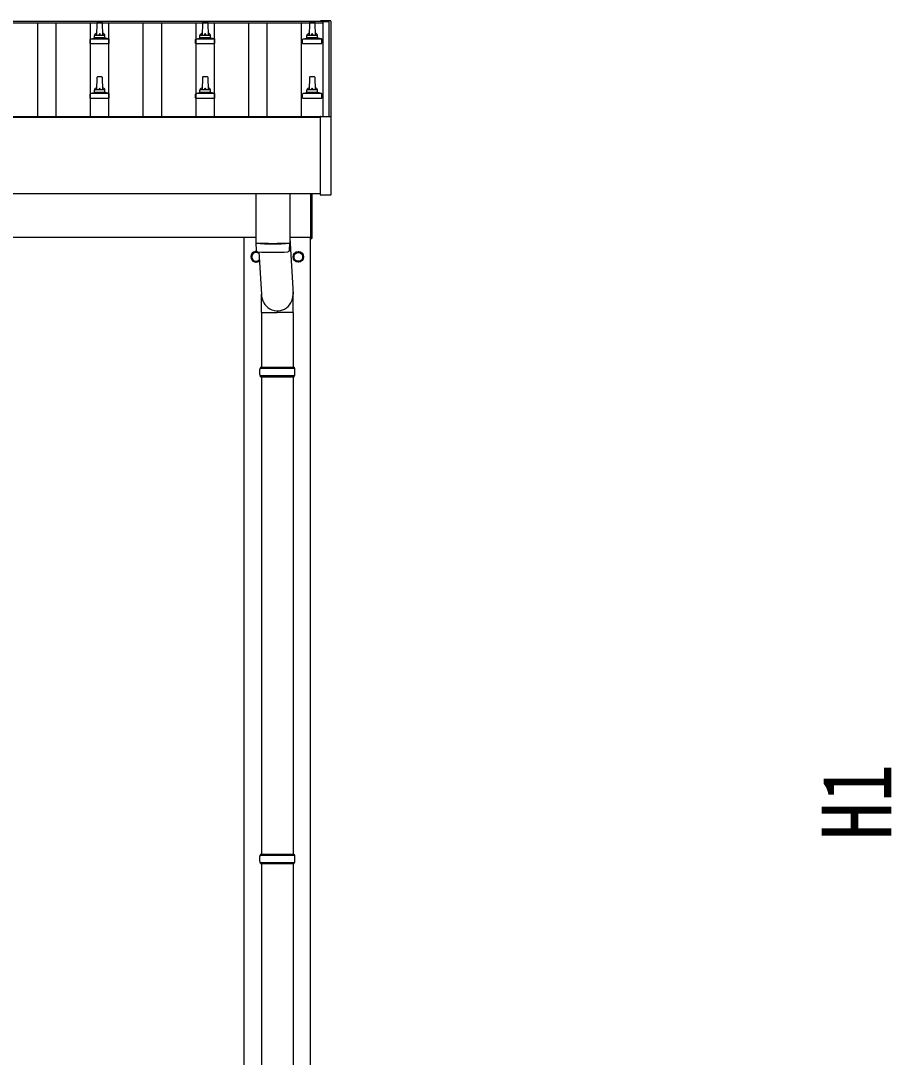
# Model space of a CAD drawing. Units: millimetres, scale not verified. Extents: x -16820 to 16820, y -11880 to 11880.
# Drawn here: x -5945 to -4295, y -1276 to 687 of the extents above; entities that cross this region are included whole.
import ezdxf
from ezdxf.enums import TextEntityAlignment as Align

# ---------------------------------------------------------------- set-up
doc = ezdxf.new("R2010")
doc.units = ezdxf.units.MM
doc.header["$LTSCALE"] = 50
for name, color, linetype in [('0-4_YKK_13', 4, 'Continuous'), ('0-5_YKK_A1', 4, 'Continuous'), ('0-6_YKK_D', 6, 'Continuous')]:
    doc.layers.add(name, color=color, linetype=linetype)
doc.styles.add('ＭＳ ゴシック', font='')
doc.styles.get('ＭＳ ゴシック').set_extended_font_data('MS Gothic')

msp = doc.modelspace()

# ---------------------------------------------------------------- linework, layer by layer
at = {"layer": '0-4_YKK_13'}
for p, q in [((-5358.12, 687.3), (-5376.12, 687.3)), ((-5800.69, 683.12), (-5801.42, 659.59)), ((-5791.15, 684.09), (-5799.69, 684.09)), ((-5789.42, 659.59), (-5790.15, 683.12)), ((-5600.69, 683.12), (-5601.42, 659.59)), ((-5591.15, 684.09), (-5599.69, 684.09)), ((-5589.42, 659.59), (-5590.15, 683.12)), ((-5397.94, 683.12), (-5398.67, 659.59)), ((-5388.4, 684.09), (-5396.94, 684.09)), ((-5386.67, 659.59), (-5387.4, 683.12)), ((-5377.12, 686.18), (-5377.12, 686.78)), ((-5377.12, 686.11), (-5377.12, 686.18)), ((-5357.12, 686.78), (-5357.12, 686.18)), ((-5357.12, 686.18), (-5357.12, 505.52)), ((-5813.67, 644.09), (-5813.67, 651.81)), ((-5777.55, 652.59), (-5813.29, 652.59)), ((-5812.91, 652.78), (-5806.19, 654.41)), ((-5785.04, 654.59), (-5805.8, 654.59)), ((-5805.42, 655.38), (-5805.42, 659.59)), ((-5786.42, 659.59), (-5804.42, 659.59)), ((-5785.42, 655.38), (-5785.42, 659.59)), ((-5777.94, 652.78), (-5784.66, 654.41)), ((-5777.17, 644.09), (-5777.17, 651.81)), ((-5613.67, 644.09), (-5613.67, 651.81)), ((-5577.55, 652.59), (-5613.29, 652.59)), ((-5612.91, 652.78), (-5606.19, 654.41)), ((-5585.04, 654.59), (-5605.8, 654.59)), ((-5605.42, 655.38), (-5605.42, 659.59)), ((-5586.42, 659.59), (-5604.42, 659.59)), ((-5585.42, 655.38), (-5585.42, 659.59)), ((-5577.94, 652.78), (-5584.66, 654.41)), ((-5577.17, 644.09), (-5577.17, 651.81)), ((-5410.92, 644.09), (-5410.92, 651.81)), ((-5374.8, 652.59), (-5410.54, 652.59)), ((-5410.16, 652.78), (-5403.44, 654.41)), ((-5382.29, 654.59), (-5403.05, 654.59)), ((-5402.67, 655.38), (-5402.67, 659.59)), ((-5383.67, 659.59), (-5401.67, 659.59)), ((-5382.67, 655.38), (-5382.67, 659.59)), ((-5375.19, 652.78), (-5381.91, 654.41)), ((-5374.42, 644.09), (-5374.42, 651.81)), ((-5813.67, 644.09), (-5777.17, 644.09)), ((-5613.67, 644.09), (-5577.17, 644.09)), ((-5410.92, 644.09), (-5374.42, 644.09)), ((-5800.69, 579.79), (-5801.42, 556.26)), ((-5791.15, 580.76), (-5799.69, 580.76)), ((-5789.42, 556.26), (-5790.15, 579.79)), ((-5600.69, 579.79), (-5601.42, 556.26)), ((-5591.15, 580.76), (-5599.69, 580.76)), ((-5589.42, 556.26), (-5590.15, 579.79)), ((-5397.94, 579.79), (-5398.67, 556.26)), ((-5388.4, 580.76), (-5396.94, 580.76)), ((-5386.67, 556.26), (-5387.4, 579.79)), ((-5812.91, 549.45), (-5806.19, 551.08)), ((-5785.04, 551.26), (-5805.8, 551.26)), ((-5805.42, 552.05), (-5805.42, 556.26)), ((-5786.42, 556.26), (-5804.42, 556.26)), ((-5785.42, 552.05), (-5785.42, 556.26)), ((-5777.94, 549.45), (-5784.66, 551.08)), ((-5612.91, 549.45), (-5606.19, 551.08)), ((-5585.04, 551.26), (-5605.8, 551.26)), ((-5605.42, 552.05), (-5605.42, 556.26)), ((-5586.42, 556.26), (-5604.42, 556.26)), ((-5585.42, 552.05), (-5585.42, 556.26)), ((-5577.94, 549.45), (-5584.66, 551.08)), ((-5410.16, 549.45), (-5403.44, 551.08)), ((-5382.29, 551.26), (-5403.05, 551.26)), ((-5402.67, 552.05), (-5402.67, 556.26)), ((-5383.67, 556.26), (-5401.67, 556.26)), ((-5382.67, 552.05), (-5382.67, 556.26)), ((-5375.19, 549.45), (-5381.91, 551.08)), ((-5813.67, 540.76), (-5813.67, 548.47)), ((-5813.67, 540.76), (-5777.17, 540.76)), ((-5777.55, 549.26), (-5813.29, 549.26)), ((-5777.17, 540.76), (-5777.17, 548.47)), ((-5613.67, 540.76), (-5613.67, 548.47)), ((-5613.67, 540.76), (-5577.17, 540.76)), ((-5577.55, 549.26), (-5613.29, 549.26)), ((-5577.17, 540.76), (-5577.17, 548.47)), ((-5410.92, 540.76), (-5410.92, 548.47)), ((-5410.92, 540.76), (-5374.42, 540.76)), ((-5374.8, 549.26), (-5410.54, 549.26)), ((-5374.42, 540.76), (-5374.42, 548.47)), ((-5377.12, 357.51), (-5377.12, 505.51)), ((-5376.62, 506.01), (-5376.12, 506.01)), ((-5376.12, 506.01), (-5358.12, 506.01)), ((-5358.12, 506.01), (-5357.62, 506.01)), ((-5357.12, 505.51), (-5357.12, 357.51)), ((-5499.42, 359.64), (-5499.42, 266.66)), ((-5435.42, 359.64), (-5435.42, 266.66)), ((-5395.42, 274.5), (-5395.42, 359.64)), ((-5393.42, 359.64), (-5393.42, 274.5)), ((-5357.62, 357.01), (-5376.62, 357.01)), ((-5435.42, 276.24), (-5428.86, 169.25)), ((-5499.45, 265.66), (-5499.22, 252.68)), ((-5494.95, 266.38), (-5494.93, 265.38)), ((-5439.9, 266.38), (-5439.91, 265.38)), ((-5435.62, 252.68), (-5435.39, 265.66)), ((-5395.42, 274.5), (-5393.42, 274.5)), ((-5498.92, 249.81), (-5493.72, 246.81)), ((-5493.88, 249.38), (-5488.98, 169.25)), ((-5427.52, 240.25), (-5427.42, 240.25)), ((-5427.52, 239.75), (-5427.42, 239.75)), ((-5492.92, 233.65), (-5498.92, 230.19)), ((-5489.07, 134.58), (-5489.07, 169.25)), ((-5428.77, 134.58), (-5428.77, 169.25)), ((-5489.07, 134.58), (-5458.92, 134.58)), ((-5488.92, 134.58), (-5488.92, 31)), ((-5428.77, 134.58), (-5458.92, 134.58)), ((-5428.92, 134.58), (-5428.92, 31)), ((-5491.92, 29), (-5425.92, 29)), ((-5490.92, 31), (-5426.92, 31)), ((-5490.92, 31), (-5490.92, 29)), ((-5426.92, 31), (-5426.92, 29)), ((-5491.92, 15), (-5425.92, 15)), ((-5490.92, 13), (-5490.92, 15)), ((-5490.92, 13), (-5426.92, 13)), ((-5488.92, 13), (-5488.92, -891.5)), ((-5428.92, 13), (-5428.92, -891.5)), ((-5426.92, 13), (-5426.92, 15)), ((-5491.92, -893.49), (-5425.92, -893.49)), ((-5490.92, -891.49), (-5426.92, -891.49)), ((-5490.92, -891.49), (-5490.92, -893.49)), ((-5426.92, -891.49), (-5426.92, -893.49)), ((-5491.92, -907.49), (-5425.92, -907.49)), ((-5490.92, -909.49), (-5490.92, -907.49)), ((-5490.92, -909.49), (-5426.92, -909.49)), ((-5488.92, -909.49), (-5488.92, -1814)), ((-5428.92, -909.49), (-5428.92, -1814)), ((-5426.92, -909.49), (-5426.92, -907.49))]:
    msp.add_line(p, q, dxfattribs=at)
for points in [[(-5376.12, 687.3), (-5376.31, 687.3), (-5376.48, 687.29), (-5376.62, 687.28), (-5376.69, 687.28), (-5376.75, 687.26), (-5376.84, 687.23), (-5376.97, 687.13), (-5377.07, 687), (-5377.07, 686.98)], [(-5357.12, 686.78), (-5357.15, 686.97), (-5357.23, 687.1), (-5357.32, 687.18), (-5357.4, 687.23), (-5357.48, 687.26), (-5357.53, 687.27), (-5357.57, 687.28), (-5357.61, 687.28), (-5357.8, 687.29), (-5357.98, 687.3), (-5358.12, 687.3)], [(-5498.92, 249.81), (-5507.42, 244.91), (-5507.42, 235.09), (-5498.92, 230.19)]]:
    msp.add_lwpolyline(points, dxfattribs=at)
msp.add_lwpolyline([(-5418.92, 249.81), (-5410.42, 244.91), (-5410.42, 235.09), (-5418.92, 230.19), (-5427.42, 235.09), (-5427.42, 244.91)], close=True, dxfattribs=at)
for radius in [10, 8.5]:
    msp.add_circle((-5418.92, 240), radius, dxfattribs=at)
for centre, radius, start, end in [((-5799.69, 683.09), 1, 90, 178.60509), ((-5791.15, 683.09), 1, 1.39491, 90), ((-5599.69, 683.09), 1, 90, 178.60509), ((-5591.15, 683.09), 1, 1.39491, 90), ((-5396.94, 683.09), 1, 90, 178.60509), ((-5388.4, 683.09), 1, 1.39491, 90), ((-5376.62, 686.78), 0.499, 156.4992, 179.99932), ((-5812.67, 651.81), 1, 103.62699, 180), ((-5806.42, 655.38), 1, 283.62699, 0), ((-5801.34, 658.96), 4.13, 90, 171.17633), ((-5804.42, 658.59), 1, 90, 180), ((-5792.09, 659.59), 4.83, 133.60282, 180), ((-5798.75, 659.59), 4.83, 0, 46.39718), ((-5789.51, 658.96), 4.13, 8.82367, 90), ((-5786.42, 658.59), 1, 0, 90), ((-5784.42, 655.38), 1, 180, 256.37301), ((-5778.17, 651.81), 1, 0, 76.37301), ((-5612.67, 651.81), 1, 103.62699, 180), ((-5606.42, 655.38), 1, 283.62699, 0), ((-5601.34, 658.96), 4.13, 90, 171.17633), ((-5604.42, 658.59), 1, 90, 180), ((-5592.09, 659.59), 4.83, 133.60282, 180), ((-5598.75, 659.59), 4.83, 0, 46.39718), ((-5589.51, 658.96), 4.13, 8.82367, 90), ((-5586.42, 658.59), 1, 0, 90), ((-5584.42, 655.38), 1, 180, 256.37301), ((-5578.17, 651.81), 1, 0, 76.37301), ((-5409.92, 651.81), 1, 103.62699, 180), ((-5403.67, 655.38), 1, 283.62699, 0), ((-5398.59, 658.96), 4.13, 90, 171.17633), ((-5401.67, 658.59), 1, 90, 180), ((-5389.34, 659.59), 4.83, 133.60282, 180), ((-5396, 659.59), 4.83, 0, 46.39718), ((-5386.76, 658.96), 4.13, 8.82367, 90), ((-5383.67, 658.59), 1, 0, 90), ((-5381.67, 655.38), 1, 180, 256.37301), ((-5375.42, 651.81), 1, 0, 76.37301), ((-5799.69, 579.76), 1, 90, 178.60509), ((-5791.15, 579.76), 1, 1.39491, 90), ((-5599.69, 579.76), 1, 90, 178.60509), ((-5591.15, 579.76), 1, 1.39491, 90), ((-5396.94, 579.76), 1, 90, 178.60509), ((-5388.4, 579.76), 1, 1.39491, 90), ((-5806.42, 552.05), 1, 283.62699, 0), ((-5801.34, 555.63), 4.13, 90, 171.17633), ((-5804.42, 555.26), 1, 90, 180), ((-5792.09, 556.26), 4.83, 133.60282, 180), ((-5798.75, 556.26), 4.83, 0, 46.39718), ((-5789.51, 555.63), 4.13, 8.82367, 90), ((-5786.42, 555.26), 1, 0, 90), ((-5784.42, 552.05), 1, 180, 256.37301), ((-5606.42, 552.05), 1, 283.62699, 0), ((-5601.34, 555.63), 4.13, 90, 171.17633), ((-5604.42, 555.26), 1, 90, 180), ((-5592.09, 556.26), 4.83, 133.60282, 180), ((-5598.75, 556.26), 4.83, 0, 46.39718), ((-5589.51, 555.63), 4.13, 8.82367, 90), ((-5586.42, 555.26), 1, 0, 90), ((-5584.42, 552.05), 1, 180, 256.37301), ((-5403.67, 552.05), 1, 283.62699, 0), ((-5398.59, 555.63), 4.13, 90, 171.17633), ((-5401.67, 555.26), 1, 90, 180), ((-5389.34, 556.26), 4.83, 133.60282, 180), ((-5396, 556.26), 4.83, 0, 46.39718), ((-5386.76, 555.63), 4.13, 8.82367, 90), ((-5383.67, 555.26), 1, 0, 90), ((-5381.67, 552.05), 1, 180, 256.37301), ((-5812.67, 548.47), 1, 103.62699, 180), ((-5778.17, 548.47), 1, 0, 76.37301), ((-5612.67, 548.47), 1, 103.62699, 180), ((-5578.17, 548.47), 1, 0, 76.37301), ((-5409.92, 548.47), 1, 103.62699, 180), ((-5375.42, 548.47), 1, 0, 76.37301), ((-5376.62, 505.51), 0.5, 90, 180), ((-5357.62, 505.51), 0.5, 0, 90), ((-5376.62, 357.51), 0.5, 180, 270), ((-5357.62, 357.51), 0.5, 270, 0), ((-5467.42, 746.39), 480.8, 266.18381, 273.81619), ((-5467.42, 745.39), 480.8, 266.18381, 273.81619), ((-5498.92, 240), 10, 81.33978, 307.58274), ((-5498.92, 240), 8.6, 171.25399, 188.74601), ((-5498.92, 240), 8.5, 52.25757, 314.74477), ((-5498.92, 240), 8.6, 111.25399, 128.74601), ((-5495.8, 252.91), 3.43, 183.90213, 262.99006), ((-5467.41, 768.38), 519.67, 266.82198, 273.17643), ((-5498.92, 240), 8.6, 52.83912, 68.74601), ((-5439.04, 252.91), 3.43, 277.08355, 356.08693), ((-5418.92, 240), 8.6, 171.25399, 178.33419), ((-5418.92, 240), 8.6, 181.66581, 188.74601), ((-5418.92, 240), 8.6, 111.25399, 128.74601), ((-5418.92, 240), 8.6, 51.25399, 68.74601), ((-5418.92, 240), 8.6, 351.25399, 8.74601), ((-5498.92, 240), 8.6, 231.25399, 248.74601), ((-5498.92, 240), 8.6, 291.25399, 308.74601), ((-5418.92, 240), 8.6, 231.25399, 248.74601), ((-5418.92, 240), 8.6, 291.25399, 308.74601), ((-5443.17, 22), 49.25, 171.82876, 180.00002), ((-5443.17, 22), 49.25, 180.00002, 188.17127), ((-5474.67, 22), 49.25, 359.99998, 8.17124), ((-5474.67, 22), 49.25, 351.82873, 359.99998), ((-5443.17, -900.49), 49.25, 171.82876, 180.00002), ((-5443.17, -900.49), 49.25, 180.00002, 188.17127), ((-5474.67, -900.49), 49.25, 359.99998, 8.17124), ((-5474.67, -900.49), 49.25, 351.82873, 359.99998)]:
    msp.add_arc(centre, radius, start, end, dxfattribs=at)
msp.add_ellipse((-5458.92, 169.25), major_axis=(0, -31.56), ratio=0.952301, start_param=4.712389, end_param=7.9831455, dxfattribs=at)
at = {"layer": '0-5_YKK_A1'}
for p, q in [((-5372.42, 682.53), (-8395.42, 682.53)), ((-5372.42, 686.11), (-8372.92, 686.11)), ((-5912.92, 506.07), (-5912.92, 682.53)), ((-5877.92, 506.07), (-5877.92, 682.53)), ((-5812.92, 506.07), (-5812.92, 682.53)), ((-5777.92, 506.07), (-5777.92, 682.53)), ((-5712.92, 506.07), (-5712.92, 682.53)), ((-5677.92, 506.07), (-5677.92, 682.53)), ((-5612.92, 506.07), (-5612.92, 682.53)), ((-5577.92, 506.07), (-5577.92, 682.53)), ((-5512.92, 506.07), (-5512.92, 682.53)), ((-5477.92, 506.07), (-5477.92, 682.53)), ((-5412.92, 506.07), (-5412.92, 682.53)), ((-5372.42, 686.11), (-5372.42, 682.53)), ((-5372.42, 685.15), (-5372.42, 506.01)), ((-5360.42, 685.15), (-5372.42, 685.15)), ((-5360.42, 506.01), (-5360.42, 685.15)), ((-8385.42, 506.07), (-5372.42, 506.07)), ((-8385.42, 504.51), (-5377.12, 504.51)), ((-5377.12, 359.64), (-8385.42, 359.64)), ((-8380.42, 277), (-5499.42, 277)), ((-5521.42, -2523), (-5521.42, 277)), ((-5435.42, 277), (-5395.42, 277)), ((-5396.42, 277), (-5396.42, -2523))]:
    msp.add_line(p, q, dxfattribs=at)

# ---------------------------------------------------------------- texts
at = {"layer": '0-6_YKK_D', "style": 'ＭＳ ゴシック', "width": 0.8}
msp.add_text('H1', height=132, rotation=90, dxfattribs=at).set_placement((-4255.86, -864.79), align=Align.BOTTOM_LEFT)

doc.saveas('drawing.dxf')
